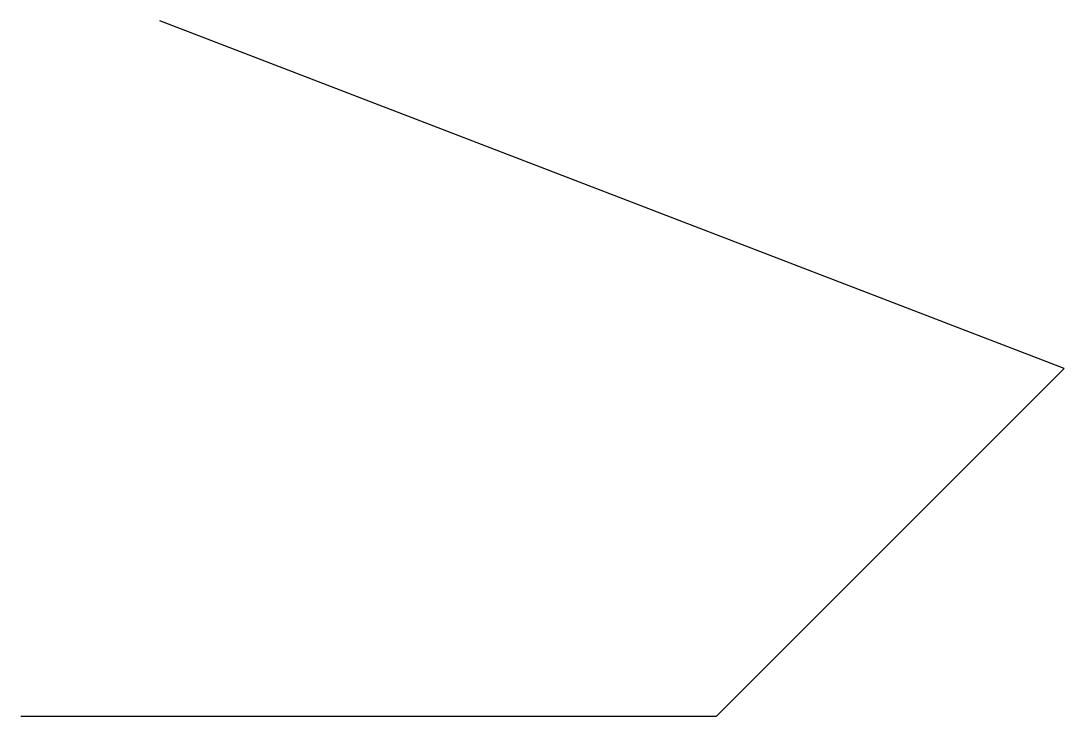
# Model space of a CAD drawing. Header units: millimetres. Extents: x 0 to 1500, y 0 to 1000.
import ezdxf

# ---------------------------------------------------------------- set-up
doc = ezdxf.new("R2010")
doc.units = ezdxf.units.MM

msp = doc.modelspace()

# ---------------------------------------------------------------- linework, layer by layer
msp.add_lwpolyline([(0, 0), (1000, 0), (1500, 500), (200, 1000)])

doc.saveas('drawing.dxf')
